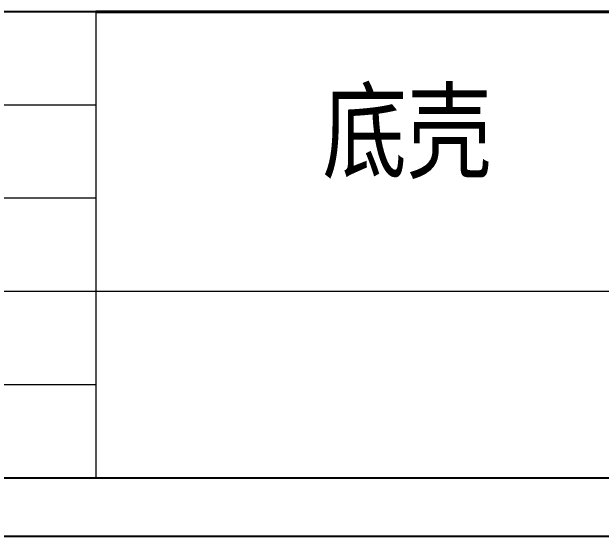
# Model space of a CAD drawing. Header units: inches. Extents: x 1430 to 4816, y 541 to 1061.
# Drawn here: x 2587.3 to 2704.7, y 573 to 677.4 of the extents above; entities that cross this region are included whole.
import ezdxf

# ---------------------------------------------------------------- set-up
doc = ezdxf.new("R2010")
doc.units = ezdxf.units.IN
doc.layers.add('文字', color=81, linetype='Continuous')
doc.layers.add('粗实线', color=7, linetype='Continuous', lineweight=30)
doc.layers.add('细实线', color=3, linetype='Continuous', lineweight=9)
doc.styles.add('宋体', font='', dxfattribs={"width": 0.8, "height": 3.5})
doc.styles.get('宋体').set_extended_font_data('SimSun')

msp = doc.modelspace()

# ---------------------------------------------------------------- linework, layer by layer
for p, q in [((2604.015, 677.442), (2464.701, 677.442)), ((2222.492, 584.566), (2882.643, 584.566)), ((2204.648, 572.957), (2894.252, 572.957))]:
    msp.add_line(p, q)
at = {"layer": '粗实线', "color": 7, "lineweight": 40}
msp.add_line((2882.643, 677.442), (2604.015, 677.442), dxfattribs=at)
at = {"layer": '细实线', "color": 7}
for p, q in [((2604.015, 677.442), (2604.015, 584.566)), ((2604.015, 658.867), (2464.701, 658.867)), ((2604.015, 640.292), (2464.701, 640.292)), ((2882.643, 621.717), (2464.701, 621.717)), ((2604.015, 603.141), (2464.701, 603.141))]:
    msp.add_line(p, q, dxfattribs=at)

# ---------------------------------------------------------------- texts
at = {"layer": '文字', "color": 0, "insert": (2649.106, 661.406), "char_height": 15.4793, "width": 197.8978, "attachment_point": 1, "style": '宋体'}
msp.add_mtext('底壳', dxfattribs=at)

doc.saveas('drawing.dxf')
